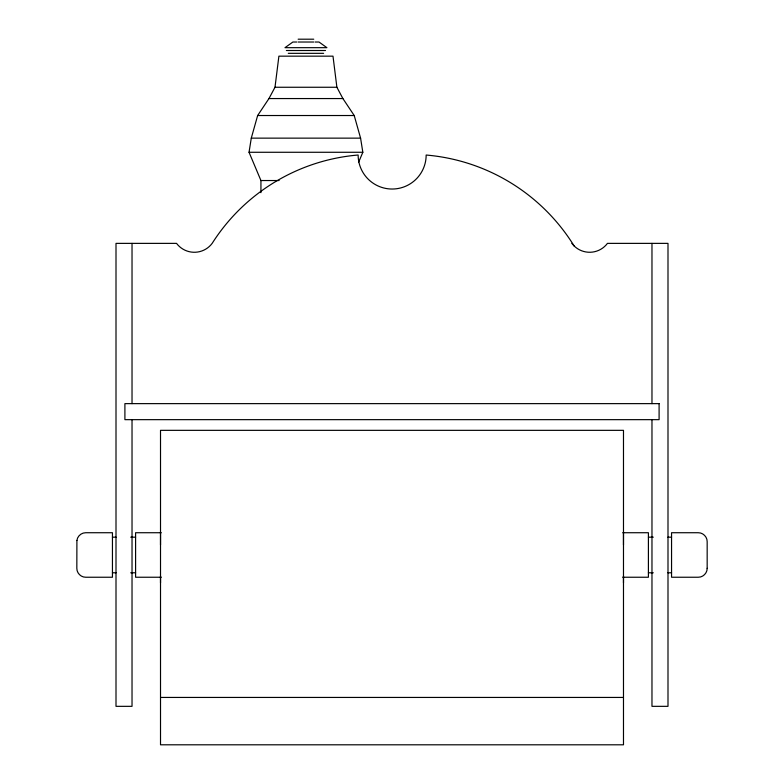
<?xml version="1.0" encoding="UTF-8"?>
<svg xmlns="http://www.w3.org/2000/svg" width="784" height="784" viewBox="0 0 784 784"><rect width="100%" height="100%" fill="white"/><g stroke="black" fill="none" stroke-linecap="round" stroke-linejoin="round"><path stroke-width="1.18" d="M160.514 582.855L160.514 430.338L623.486 430.338L623.486 582.855M260.935 192.648L260.935 180.536L249.038 152.272L251.282 138.141L257.642 115.522L268.961 98.559L274.998 87.259L278.898 56.164L332.994 56.164L336.885 87.259L342.892 98.559L354.221 115.522L360.581 138.141L362.835 152.272L358.7 162.053M298.136 39.2L313.757 39.2M296.754 42.022L292.883 42.022L284.994 47.677L326.899 47.677L319.01 42.022L315.139 42.022M298.136 42.022L313.757 42.022M286.385 50.509L325.507 50.509M288.287 53.332L323.606 53.332M274.998 87.259L336.885 87.259M268.961 98.559L342.892 98.559M257.642 115.522L354.221 115.522M251.282 138.141L360.581 138.141M249.038 152.272L362.835 152.272M260.935 180.536L279.114 180.536M161.288 532.728L135.593 532.728L135.593 577.24L161.288 577.24M622.712 532.728L648.407 532.728L648.407 577.24L622.712 577.24M112.445 537.177L116.091 537.177M130.712 537.177L135.593 537.177M648.407 537.177L653.288 537.177M667.909 537.177L671.555 537.177M112.445 572.79L116.091 572.79M130.712 572.79L135.593 572.79M648.407 572.79L653.288 572.79M667.909 572.79L671.555 572.79M160.514 697.437L623.486 697.437M571.84 243.373L574.113 245.951A22.256 22.256 0 0 0 607.453 243.373L667.997 243.373L667.997 706.335L651.974 706.335L651.974 419.656M651.974 243.373L651.974 403.633M623.486 532.728L623.486 544.919M623.486 576.113L623.486 744.8L160.514 744.8L160.514 576.113M160.514 532.728L160.514 544.919M132.026 243.373L132.026 403.633M132.026 419.656L132.026 706.335L116.003 706.335L116.003 243.373L176.547 243.373A22.256 22.256 0 0 0 212.16 243.373A191.972 191.972 0 0 1 358.141 155.016A34.016 34.016 0 0 0 392.137 189.032A34.016 34.016 0 0 0 426.163 155.036A193.148 193.148 0 0 1 574.113 245.951M76.901 540.48L76.832 568.322C76.724 573.084 80.968 577.338 85.73 577.24L112.445 577.24L112.445 532.728L85.73 532.728C81.389 532.659 77.4 536.168 76.901 540.48M707.168 568.322C707.276 573.084 703.032 577.338 698.27 577.24L671.555 577.24L671.555 532.728L698.27 532.728C703.032 532.63 707.276 536.883 707.168 541.646L707.168 568.322M659.099 403.633L124.901 403.633L124.901 419.656L659.099 419.656L659.099 403.633"/></g></svg>
